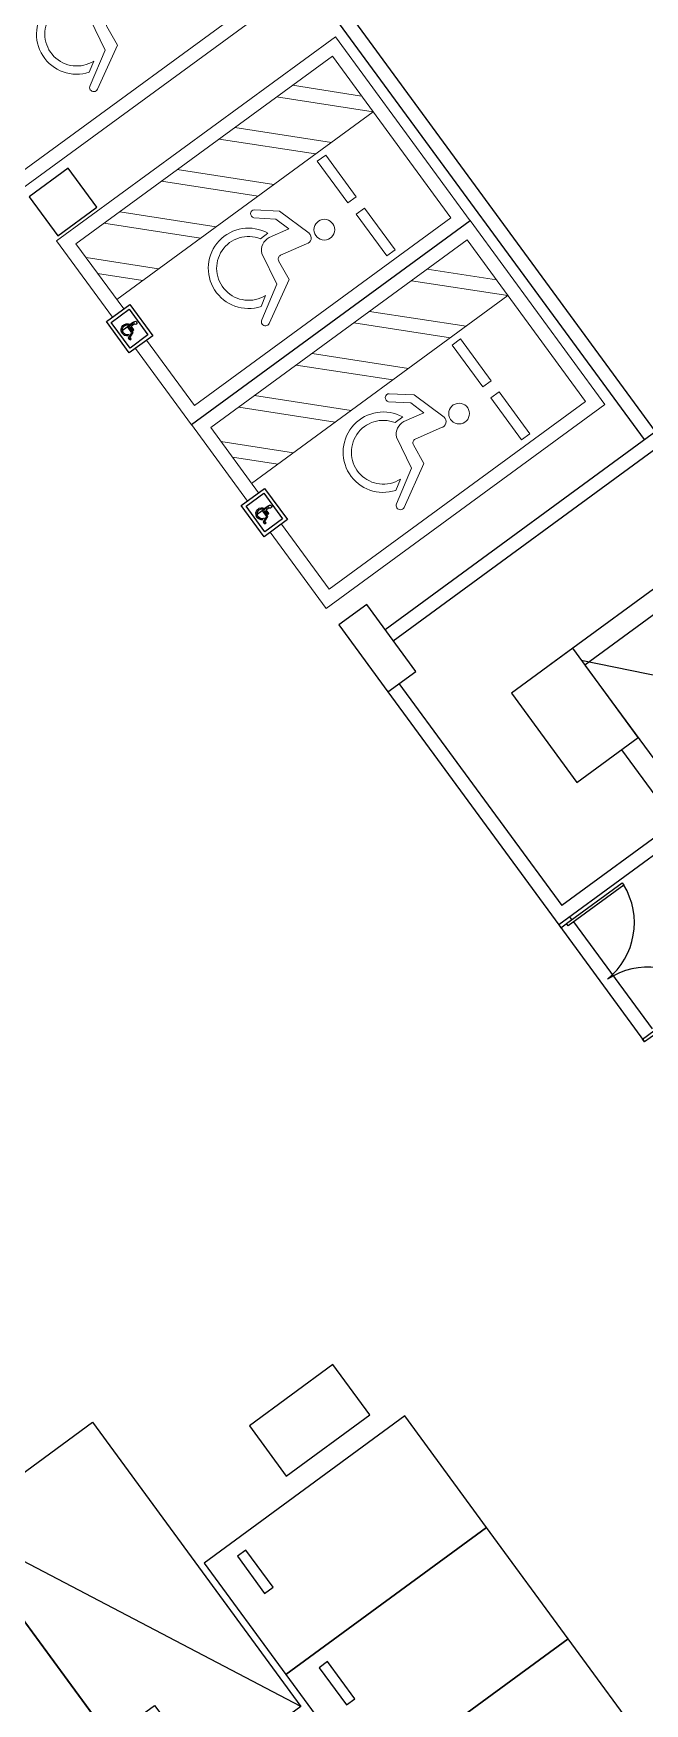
# Model space of a CAD drawing. Header units: millimetres. Extents: x 78082221 to 78451133, y -34402202 to -34172290.
# Drawn here: x 78348784 to 78357631, y -34256927 to -34232749 of the extents above; entities that cross this region are included whole.
import ezdxf

# ---------------------------------------------------------------- set-up
doc = ezdxf.new("R2010")
doc.units = ezdxf.units.MM
doc.header["$LTSCALE"] = 100
doc.header["$MEASUREMENT"] = 0
doc.layers.add('E-PLAN', color=115, linetype='CONTINUOUS')
doc.layers.add('Z', color=115, linetype='CONTINUOUS')

# ---------------------------------------------------------------- blocks, each defined once
blk = doc.blocks.new('XR-B2$0$XR-지하3층$0$일반형 주차')
at = {"layer": 'E-PLAN'}
for p, q in [((750, 3865), (0, 3865)), ((0, 3735), (750, 3735)), ((750, 3735), (750, 3865))]:
    blk.add_line(p, q, dxfattribs=at)
blk.add_lwpolyline([(2300, 5000), (0, 5000), (0, 0), (2300, 0)], close=True, dxfattribs=at)
for centre in [(238, 3800), (563, 3800)]:
    blk.add_circle(centre, 17.5, dxfattribs=at)
blk = doc.blocks.new('XR-B2$0$XR-지하3층$0$A$C73B52ADF')
at = {"layer": 'E-PLAN'}
for points in [[(-2038, 2466), (-38, 2466), (-38, -1134), (-2038, -1134)], [(-1166, 2021), (-1166, 1871), (-1832, 1871), (-1832, 2021)]]:
    blk.add_lwpolyline(points, close=True, dxfattribs=at)
blk = doc.blocks.new('XR-B2$0$XR-지하3층$0$장애인 주차')
at = {"layer": 'E-PLAN', "lineweight": 5}
for p, q in [((4572, 3795), (4572, -805)), ((5572, 2795), (4572, 3795)), ((5572, 3078), (4855, 3795)), ((5572, 2045), (4572, 3045)), ((5572, 1762), (4572, 2762)), ((3699, 2009), (4214, 1851)), ((5572, 1012), (4572, 2012)), ((3689, 1485), (3600, 1888)), ((3992, 1503), (3925, 1810)), ((3925, 1810), (4151, 1741)), ((4151, 1741), (4355, 1493)), ((4214, 1851), (4443, 1569)), ((5572, 729), (4572, 1729)), ((4055, 1528), (4053, 1393)), ((3348, 969), (3257, 820)), ((5572, -21), (4572, 979)), ((5572, -304), (4572, 696)), ((5323, -805), (4572, -54)), ((5041, -805), (4572, -336))]:
    blk.add_line(p, q, dxfattribs=at)
at = {"layer": 'E-PLAN', "ltscale": 4}
for p, q in [((4165, -1005), (4165, -805)), ((4165, -805), (4165, -905))]:
    blk.add_line(p, q, dxfattribs=at)
at = {"layer": 'E-PLAN', "lineweight": 5}
for points in [[(3842, -1005), (2472, -1005), (2472, 3995), (5772, 3995), (5772, -1005), (4402, -1005)], [(3842, -805), (2672, -805), (2672, 3795), (5572, 3795), (5572, -805), (4402, -805)]]:
    blk.add_lwpolyline(points, dxfattribs=at)
for points in [[(3523, 2720), (2773, 2720), (2773, 2870), (3523, 2870)], [(4473, 2720), (3723, 2720), (3723, 2870), (4473, 2870)]]:
    blk.add_lwpolyline(points, close=True, dxfattribs=at)
for points in [[(3992, 1503, -0.343093), (3870, 1283), (3381, 1194), (3094, 715)], [(3094, 715, -1.000002), (2987, 770), (3330, 1379), (3640, 1415)]]:
    blk.add_lwpolyline(points, format="xyb", dxfattribs=at)
at = {"layer": 'E-PLAN', "ltscale": 4}
for points in [[(3842, -695), (3842, -1115), (4402, -1115), (4402, -695)], [(3892, -745), (3892, -1065), (4352, -1065), (4352, -745)]]:
    blk.add_lwpolyline(points, close=True, dxfattribs=at)
at = {"layer": 'E-PLAN'}
for points in [[(4161, -797), (4152, -916), (4058, -916), (4021, -1003), (3982, -990), (3988, -973), (4011, -981), (4046, -898), (4136, -898), (4137, -881), (4072, -881), (4072, -863), (4138, -863), (4142, -810)], [(4167, -882), (4169, -863)]]:
    blk.add_lwpolyline(points, dxfattribs=at)
at = {"layer": 'E-PLAN', "lineweight": 5}
blk.add_circle((3613, 2216), 150, dxfattribs=at)
for centre, radius, start, end in [((3682, 1922), 88.4, 79.1143, 202.3185), ((3810, 1000), 582, 198.006, 65.0949), ((3632, 1473), 57.7, 276.2786, 12.4353), ((4394, 1537), 58.8, 227.9655, 33.7904), ((3809, 1000), 462, 183.8525, 58.2396)]:
    blk.add_arc(centre, radius, start, end, dxfattribs=at)
at = {"layer": 'E-PLAN'}
for centre, radius, start, end in [((4127, -942), 89.2, 206.535, 62.4866), ((4127, -942), 71.5, 192.8781, 56.1688), ((4140, -787), 22.8, 335.1173, 274.9698)]:
    blk.add_arc(centre, radius, start, end, dxfattribs=at)
blk = doc.blocks.new('XR-B2$0$XR-지하3층$0$확장형 주차')
at = {"layer": 'E-PLAN'}
for p, q in [((0, 3965), (800, 3965)), ((800, 3835), (800, 3965)), ((0, 3835), (800, 3835))]:
    blk.add_line(p, q, dxfattribs=at)
blk.add_lwpolyline([(2500, 5100), (0, 5100), (0, 0), (2500, 0)], close=True, dxfattribs=at)
blk.add_lwpolyline([(2500, 5100), (0, 0)], dxfattribs=at)
for centre in [(238, 3900), (613, 3900)]:
    blk.add_circle(centre, 17.5, dxfattribs=at)

msp = doc.modelspace()

# ---------------------------------------------------------------- linework, layer by layer
at = {"layer": 'Z', "ltscale": 0.5}
for p, q in [((78344368.6, -34220549.4), (78357624.4, -34238630)), ((78344630.9, -34220568.9), (78357785.7, -34238511.7)), ((78353874.2, -34241379.4), (78358793.7, -34237772.7)), ((78353992.5, -34241540.7), (78358912, -34237933.9)), ((78353608.1, -34241016.5), (78353204.9, -34241312.1)), ((78354317.7, -34241984.2), (78353608.1, -34241016.5)), ((78353204.9, -34241312.1), (78353914.4, -34242279.9)), ((78356590.4, -34241650.9), (78355703.3, -34242301.3)), ((78357536.4, -34242941.3), (78356590.4, -34241650.9)), ((78353914.4, -34242279.9), (78354317.7, -34241984.2)), ((78356714.6, -34241820.3), (78360147.1, -34242527.6)), ((78354075.7, -34242161.6), (78356431.9, -34245375.4)), ((78353914.4, -34242279.9), (78356388.9, -34245655)), ((78355703.3, -34242301.3), (78356649.3, -34243591.7)), ((78356649.3, -34243591.7), (78357536.4, -34242941.3)), ((78358187.3, -34244336.4), (78356388.9, -34245655)), ((78358069.1, -34244175.2), (78356431.9, -34245375.4)), ((78353119.4, -34252019.8), (78351909.7, -34252906.7)), ((78353651.6, -34252745.7), (78353119.4, -34252019.8)), ((78352441.9, -34253632.6), (78353651.6, -34252745.7)), ((78351909.7, -34252906.7), (78352441.9, -34253632.6))]:
    msp.add_line(p, q, dxfattribs=at)
at = {"layer": 'Z'}
for p, q in [((78362879.6, -34237041.1), (78356269.6, -34241886.3)), ((78358666.7, -34240501.2), (78356767.8, -34241893.1)), ((78356767.8, -34241893.1), (78358304.9, -34243990)), ((78357294.4, -34243118.9), (78358240.3, -34244409.4)), ((78356499.1, -34245636.2), (78357305.4, -34245045)), ((78357329.2, -34245077.2), (78356522.7, -34245668.4)), ((78357305.4, -34245045), (78357329.2, -34245077.2)), ((78356522.7, -34245668.4), (78356499.1, -34245636.2))]:
    msp.add_line(p, q, dxfattribs=at)
at = {"layer": 'Z', "ltscale": 100}
for p, q in [((78356603.4, -34245609.3), (78357738.6, -34247157.7)), ((78356388.9, -34245655), (78357630.5, -34247348.6))]:
    msp.add_line(p, q, dxfattribs=at)
at = {"layer": 'Z', "ltscale": 0.5}
msp.add_lwpolyline([(78349286.6, -34234699.1), (78348722, -34235113), (78349135.9, -34235677.5), (78349700.5, -34235263.6)], close=True, dxfattribs=at)
at = {"layer": 'Z'}
for points in [[(78356550.2, -34245536.7), (78356388.9, -34245655), (78356418.4, -34245695.3), (78356579.7, -34245577)], [(78357791.8, -34247230.3), (78357630.5, -34247348.6), (78357601, -34247308.2), (78357762.3, -34247190)]]:
    msp.add_lwpolyline(points, close=True, dxfattribs=at)
for centre, start, end in [((78356429.1, -34245623.6), 309.21162, 31.25896), ((78357672.6, -34247319.7), 41.2349, 123.28225)]:
    msp.add_arc(centre, 1053, start, end, dxfattribs=at)

# ---------------------------------------------------------------- block references
at = {"layer": 'Z', "lineweight": 5, "xscale": -1, "rotation": 306.2099657136652}
for p in [(78350854.8, -34236423.4), (78353341.3, -34239814.9), (78355292.1, -34242476.6)]:
    msp.add_blockref('XR-B2$0$XR-지하3층$0$장애인 주차', p, dxfattribs=at)
at = {"layer": 'Z', "xscale": -1}
for name, p, rotation in [('XR-B2$0$XR-지하3층$0$확장형 주차', (78347623, -34254332.2), 216.2469337012116), ('XR-B2$0$XR-지하3층$0$A$C73B52ADF', (78354450.4, -34255077.2), 126.2469395074574), ('XR-B2$0$XR-지하3층$0$일반형 주차', (78345768.1, -34255692.1), 216.2469337012116), ('XR-B2$0$XR-지하3층$0$A$C73B52ADF', (78355633, -34256690.2), 126.2469395074574), ('XR-B2$0$XR-지하3층$0$A$C73B52ADF', (78356815.5, -34258303.1), 126.2469395074574)]:
    msp.add_blockref(name, p, dxfattribs=dict(at, rotation=rotation))

doc.saveas('drawing.dxf')
